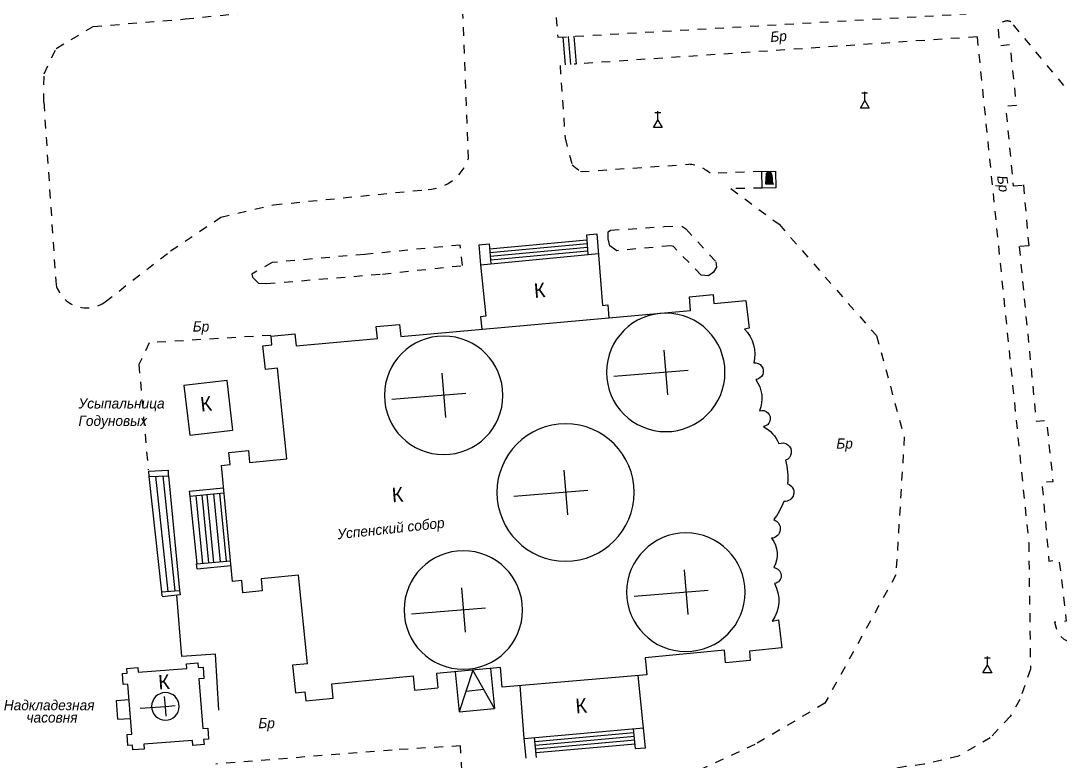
# Model space of a CAD drawing. Header units: metres. Extents: x 2227888 to 2228620, y 529759 to 530801.
# Drawn here: x 2228237.2 to 2228326.2, y 530354 to 530417.5 of the extents above; entities that cross this region are included whole.
import ezdxf

# ---------------------------------------------------------------- set-up
doc = ezdxf.new("R2010")
doc.units = ezdxf.units.M
doc.header["$LTSCALE"] = 0.5
for name, pattern in [('189_3', [3, 1.5, -1.5]), ('22', [3, 2, -1]), ('CONTI', [0])]:
    doc.linetypes.add(name, pattern=pattern)
doc.layers.add('ИИ_ЗДАНИЯ_СООРУЖЕНИЯ_025', color=7, linetype='Continuous', lineweight=25)
for name, color, linetype in [('КУЛЬТ_РИТУАЛ', 252, 'CONTI'), ('ПАМЯТНИКИ', 252, 'CONTI'), ('ТРОТУАРЫ', 252, 'CONTI')]:
    doc.layers.add(name, color=color, linetype=linetype)
doc.layers.get('0').off()
doc.styles.add('БМ431', font='', dxfattribs={"height": 0.875})
doc.styles.add('рубленый', font='', dxfattribs={"height": 1})
doc.styles.get('БМ431').set_extended_font_data('Bm431', italic=True)
doc.styles.get('рубленый').set_extended_font_data('P131')
doc.linetypes.add('280', pattern='A,2,[9,GUGK.shx,S=0.25,R=0,X=0,Y=0.5],2,0', length=4)
doc.linetypes.add('84a_2', pattern='A,0.001,[5,GUGK.shx,S=0.9,R=225,X=0,Y=0],0.5,[5,GUGK.shx,S=0.4,R=225,X=0,Y=0],0.5', length=1.001)

# ---------------------------------------------------------------- blocks, each defined once
blk = doc.blocks.new('g069_1')
at = {"color": 0}
for p, q in [((-0.25, 1.3), (0.25, 1.3)), ((0, 0.65), (0, 1.4)), ((-0.375, 0), (0, 0.65)), ((0.375, 0), (-0.375, 0)), ((0, 0.65), (0.375, 0))]:
    blk.add_line(p, q, dxfattribs=at)
blk = doc.blocks.new('g067_1')
at = {"linetype": 'Continuous'}
for p, q in [((-0.281, 0.411), (0.2, 0.892)), ((-0.281, 0.409), (0.201, 0.891)), ((-0.28, 0.426), (0.194, 0.9)), ((-0.28, 0.424), (0.195, 0.899)), ((-0.28, 0.423), (0.196, 0.898)), ((-0.28, 0.421), (0.197, 0.897)), ((-0.28, 0.419), (0.197, 0.896)), ((-0.28, 0.417), (0.198, 0.895)), ((-0.28, 0.415), (0.199, 0.894)), ((-0.28, 0.413), (0.199, 0.893)), ((-0.279, 0.441), (0.188, 0.908)), ((-0.279, 0.44), (0.189, 0.907)), ((-0.279, 0.438), (0.19, 0.906)), ((-0.279, 0.436), (0.191, 0.905)), ((-0.279, 0.434), (0.191, 0.904)), ((-0.279, 0.432), (0.192, 0.903)), ((-0.279, 0.43), (0.193, 0.902)), ((-0.279, 0.428), (0.194, 0.901)), ((-0.278, 0.457), (0.182, 0.916)), ((-0.278, 0.455), (0.183, 0.915)), ((-0.278, 0.453), (0.184, 0.914)), ((-0.278, 0.451), (0.184, 0.913)), ((-0.278, 0.449), (0.185, 0.912)), ((-0.278, 0.447), (0.186, 0.911)), ((-0.278, 0.445), (0.187, 0.91)), ((-0.278, 0.443), (0.188, 0.909)), ((-0.277, 0.472), (0.175, 0.924)), ((-0.277, 0.47), (0.176, 0.923)), ((-0.277, 0.468), (0.177, 0.922)), ((-0.277, 0.466), (0.178, 0.921)), ((-0.277, 0.464), (0.179, 0.92)), ((-0.277, 0.462), (0.179, 0.919)), ((-0.277, 0.46), (0.18, 0.918)), ((-0.277, 0.458), (0.181, 0.917)), ((-0.276, 0.487), (0.168, 0.931)), ((-0.276, 0.485), (0.169, 0.93)), ((-0.276, 0.483), (0.17, 0.929)), ((-0.276, 0.481), (0.171, 0.928)), ((-0.276, 0.479), (0.172, 0.927)), ((-0.276, 0.477), (0.173, 0.926)), ((-0.276, 0.476), (0.174, 0.925)), ((-0.276, 0.474), (0.174, 0.924)), ((-0.275, 0.502), (0.161, 0.938)), ((-0.275, 0.5), (0.162, 0.937)), ((-0.275, 0.498), (0.163, 0.936)), ((-0.275, 0.496), (0.164, 0.935)), ((-0.275, 0.494), (0.165, 0.934)), ((-0.275, 0.493), (0.166, 0.933)), ((-0.275, 0.491), (0.166, 0.932)), ((-0.275, 0.489), (0.167, 0.932)), ((-0.274, 0.517), (0.154, 0.944)), ((-0.274, 0.515), (0.154, 0.943)), ((-0.274, 0.513), (0.155, 0.943)), ((-0.274, 0.512), (0.156, 0.942)), ((-0.274, 0.51), (0.157, 0.941)), ((-0.274, 0.508), (0.158, 0.94)), ((-0.274, 0.506), (0.159, 0.939)), ((-0.274, 0.504), (0.16, 0.938)), ((-0.273, 0.532), (0.146, 0.951)), ((-0.273, 0.53), (0.147, 0.95)), ((-0.273, 0.529), (0.148, 0.949)), ((-0.273, 0.527), (0.149, 0.948)), ((-0.273, 0.525), (0.15, 0.947)), ((-0.273, 0.523), (0.151, 0.947)), ((-0.273, 0.521), (0.152, 0.946)), ((-0.273, 0.519), (0.153, 0.945)), ((-0.272, 0.548), (0.138, 0.957)), ((-0.272, 0.546), (0.139, 0.956)), ((-0.272, 0.544), (0.14, 0.955)), ((-0.272, 0.542), (0.141, 0.954)), ((-0.272, 0.54), (0.142, 0.954)), ((-0.272, 0.538), (0.143, 0.953)), ((-0.272, 0.536), (0.144, 0.952)), ((-0.272, 0.534), (0.145, 0.951)), ((-0.271, 0.561), (0.13, 0.962)), ((-0.271, 0.559), (0.131, 0.961)), ((-0.271, 0.557), (0.132, 0.96)), ((-0.271, 0.555), (0.133, 0.96)), ((-0.271, 0.553), (0.134, 0.959)), ((-0.271, 0.551), (0.136, 0.958)), ((-0.271, 0.549), (0.137, 0.957)), ((-0.27, 0.576), (0.122, 0.967)), ((-0.27, 0.574), (0.123, 0.966)), ((-0.27, 0.572), (0.124, 0.966)), ((-0.27, 0.57), (0.125, 0.965)), ((-0.27, 0.568), (0.126, 0.964)), ((-0.27, 0.566), (0.127, 0.964)), ((-0.27, 0.565), (0.128, 0.963)), ((-0.27, 0.563), (0.129, 0.962)), ((-0.269, 0.591), (0.113, 0.972)), ((-0.269, 0.589), (0.114, 0.972)), ((-0.269, 0.587), (0.115, 0.971)), ((-0.269, 0.585), (0.116, 0.97)), ((-0.269, 0.583), (0.117, 0.97)), ((-0.269, 0.582), (0.118, 0.969)), ((-0.269, 0.58), (0.119, 0.968)), ((-0.269, 0.578), (0.12, 0.968)), ((-0.268, 0.606), (0.103, 0.977)), ((-0.268, 0.604), (0.105, 0.977)), ((-0.268, 0.602), (0.106, 0.976)), ((-0.268, 0.601), (0.107, 0.975)), ((-0.268, 0.599), (0.108, 0.975)), ((-0.268, 0.597), (0.109, 0.974)), ((-0.268, 0.595), (0.11, 0.974)), ((-0.268, 0.593), (0.111, 0.973)), ((-0.267, 0.621), (0.094, 0.982)), ((-0.267, 0.619), (0.095, 0.981)), ((-0.267, 0.618), (0.096, 0.981)), ((-0.267, 0.616), (0.097, 0.98)), ((-0.267, 0.614), (0.099, 0.979)), ((-0.267, 0.612), (0.1, 0.979)), ((-0.267, 0.61), (0.101, 0.978)), ((-0.267, 0.608), (0.102, 0.978)), ((-0.266, 0.637), (0.084, 0.986)), ((-0.266, 0.635), (0.085, 0.985)), ((-0.266, 0.633), (0.086, 0.985)), ((-0.266, 0.631), (0.088, 0.984)), ((-0.266, 0.629), (0.089, 0.984)), ((-0.266, 0.627), (0.09, 0.983)), ((-0.266, 0.625), (0.091, 0.983)), ((-0.266, 0.623), (0.092, 0.982)), ((-0.265, 0.652), (0.073, 0.99)), ((-0.265, 0.65), (0.075, 0.989)), ((-0.265, 0.648), (0.076, 0.989)), ((-0.265, 0.646), (0.077, 0.988)), ((-0.265, 0.644), (0.079, 0.988)), ((-0.265, 0.642), (0.08, 0.987)), ((-0.265, 0.64), (0.081, 0.987)), ((-0.265, 0.638), (0.082, 0.986)), ((-0.264, 0.667), (0.063, 0.993)), ((-0.264, 0.665), (0.064, 0.993)), ((-0.264, 0.663), (0.065, 0.992)), ((-0.264, 0.661), (0.067, 0.992)), ((-0.264, 0.659), (0.068, 0.991)), ((-0.264, 0.657), (0.069, 0.991)), ((-0.264, 0.655), (0.071, 0.991)), ((-0.264, 0.654), (0.072, 0.99)), ((-0.263, 0.682), (0.052, 0.996)), ((-0.263, 0.68), (0.053, 0.996)), ((-0.263, 0.678), (0.054, 0.995)), ((-0.263, 0.676), (0.056, 0.995)), ((-0.263, 0.674), (0.057, 0.995)), ((-0.263, 0.673), (0.059, 0.994)), ((-0.263, 0.671), (0.06, 0.994)), ((-0.263, 0.669), (0.061, 0.993)), ((-0.262, 0.697), (0.04, 0.999)), ((-0.262, 0.695), (0.041, 0.998)), ((-0.262, 0.693), (0.043, 0.998)), ((-0.262, 0.691), (0.044, 0.998)), ((-0.262, 0.69), (0.046, 0.997)), ((-0.262, 0.688), (0.047, 0.997)), ((-0.262, 0.686), (0.049, 0.997)), ((-0.262, 0.684), (0.05, 0.996)), ((-0.261, 0.712), (0.028, 1.001)), ((-0.261, 0.71), (0.029, 1)), ((-0.261, 0.709), (0.031, 1)), ((-0.261, 0.707), (0.032, 1)), ((-0.261, 0.705), (0.034, 1)), ((-0.261, 0.703), (0.035, 0.999)), ((-0.261, 0.701), (0.037, 0.999)), ((-0.261, 0.699), (0.038, 0.999)), ((-0.26, 0.727), (0.015, 1.002)), ((-0.26, 0.726), (0.017, 1.002)), ((-0.26, 0.724), (0.018, 1.002)), ((-0.26, 0.722), (0.02, 1.002)), ((-0.26, 0.72), (0.022, 1.001)), ((-0.26, 0.718), (0.023, 1.001)), ((-0.26, 0.716), (0.025, 1.001)), ((-0.26, 0.714), (0.026, 1.001)), ((-0.259, 0.743), (0.002, 1.003)), ((-0.259, 0.741), (0.004, 1.003)), ((-0.259, 0.739), (0.005, 1.003)), ((-0.259, 0.737), (0.007, 1.003)), ((-0.259, 0.735), (0.009, 1.003)), ((-0.259, 0.733), (0.01, 1.003)), ((-0.259, 0.731), (0.012, 1.002)), ((-0.259, 0.729), (0.014, 1.002)), ((-0.258, 0.765), (-0.019, 1.003)), ((-0.258, 0.763), (-0.018, 1.003)), ((-0.258, 0.761), (-0.016, 1.003)), ((-0.258, 0.759), (-0.014, 1.003)), ((-0.258, 0.757), (-0.012, 1.003)), ((-0.258, 0.756), (-0.01, 1.003)), ((-0.258, 0.754), (-0.008, 1.003)), ((-0.258, 0.752), (-0.007, 1.003)), ((-0.258, 0.75), (-0.005, 1.003)), ((-0.258, 0.748), (-0.003, 1.003)), ((-0.258, 0.746), (-0.001, 1.003)), ((-0.258, 0.744), (0, 1.003)), ((-0.257, 0.77), (-0.025, 1.003)), ((-0.257, 0.769), (-0.023, 1.003)), ((-0.257, 0.767), (-0.021, 1.003)), ((-0.257, 0.778), (-0.033, 1.002)), ((-0.257, 0.776), (-0.031, 1.002)), ((-0.257, 0.774), (-0.029, 1.002)), ((-0.257, 0.772), (-0.027, 1.002)), ((-0.256, 0.782), (-0.037, 1.002)), ((-0.256, 0.78), (-0.035, 1.002)), ((-0.256, 0.786), (-0.041, 1.001)), ((-0.256, 0.784), (-0.039, 1.001)), ((-0.255, 0.788), (-0.043, 1.001)), ((-0.255, 0.792), (-0.047, 1)), ((-0.255, 0.79), (-0.045, 1)), ((-0.254, 0.794), (-0.049, 1)), ((-0.254, 0.799), (-0.053, 0.999)), ((-0.254, 0.797), (-0.051, 0.999)), ((-0.253, 0.801), (-0.055, 0.999)), ((-0.253, 0.803), (-0.058, 0.998)), ((-0.252, 0.805), (-0.06, 0.998)), ((-0.252, 0.808), (-0.062, 0.997)), ((-0.251, 0.81), (-0.064, 0.997)), ((-0.251, 0.812), (-0.067, 0.996)), ((-0.25, 0.815), (-0.069, 0.996)), ((-0.25, 0.817), (-0.072, 0.995)), ((-0.249, 0.819), (-0.074, 0.994)), ((-0.248, 0.822), (-0.076, 0.994)), ((-0.247, 0.824), (-0.079, 0.993)), ((-0.247, 0.827), (-0.081, 0.992)), ((-0.246, 0.829), (-0.084, 0.991)), ((-0.245, 0.832), (-0.087, 0.99)), ((-0.244, 0.835), (-0.089, 0.99)), ((-0.243, 0.837), (-0.092, 0.989)), ((-0.242, 0.84), (-0.095, 0.988)), ((-0.241, 0.843), (-0.098, 0.987)), ((-0.24, 0.846), (-0.101, 0.985)), ((-0.239, 0.849), (-0.104, 0.984)), ((-0.237, 0.852), (-0.107, 0.983)), ((-0.236, 0.855), (-0.11, 0.981)), ((-0.235, 0.858), (-0.113, 0.98)), ((-0.233, 0.862), (-0.116, 0.978)), ((-0.231, 0.865), (-0.12, 0.977)), ((-0.229, 0.869), (-0.123, 0.975)), ((-0.227, 0.873), (-0.127, 0.973)), ((-0.225, 0.877), (-0.131, 0.971)), ((-0.223, 0.881), (-0.135, 0.968)), ((-0.22, 0.885), (-0.14, 0.965)), ((-0.217, 0.89), (-0.145, 0.962)), ((-0.213, 0.896), (-0.15, 0.959)), ((-0.209, 0.902), (-0.157, 0.954)), ((-0.203, 0.91), (-0.164, 0.948)), ((-0.192, 0.922), (-0.177, 0.938)), ((-0.308, 0.006), (0.255, 0.568)), ((-0.308, 0.004), (0.255, 0.566)), ((-0.307, 0.021), (0.254, 0.581)), ((-0.307, 0.019), (0.254, 0.58)), ((-0.307, 0.017), (0.254, 0.578)), ((-0.307, 0.015), (0.254, 0.576)), ((-0.307, 0.013), (0.254, 0.575)), ((-0.307, 0.011), (0.254, 0.573)), ((-0.307, 0.01), (0.254, 0.571)), ((-0.307, 0.008), (0.254, 0.57)), ((-0.307, 0.003), (0.255, 0.565)), ((-0.306, 0.036), (0.253, 0.595)), ((-0.306, 0.034), (0.253, 0.593)), ((-0.306, 0.032), (0.253, 0.591)), ((-0.306, 0.03), (0.253, 0.59)), ((-0.306, 0.029), (0.253, 0.588)), ((-0.306, 0.027), (0.253, 0.586)), ((-0.306, 0.025), (0.253, 0.585)), ((-0.306, 0.023), (0.254, 0.583)), ((-0.305, 0.051), (0.252, 0.608)), ((-0.305, 0.049), (0.252, 0.606)), ((-0.305, 0.047), (0.252, 0.604)), ((-0.305, 0.046), (0.252, 0.603)), ((-0.305, 0.044), (0.252, 0.601)), ((-0.305, 0.042), (0.252, 0.599)), ((-0.305, 0.04), (0.253, 0.598)), ((-0.305, 0.038), (0.253, 0.596)), ((-0.305, 0.003), (0.255, 0.563)), ((-0.304, 0.066), (0.251, 0.621)), ((-0.304, 0.065), (0.251, 0.619)), ((-0.304, 0.063), (0.251, 0.618)), ((-0.304, 0.061), (0.251, 0.616)), ((-0.304, 0.059), (0.251, 0.614)), ((-0.304, 0.057), (0.252, 0.613)), ((-0.304, 0.055), (0.252, 0.611)), ((-0.304, 0.053), (0.252, 0.609)), ((-0.303, 0.082), (0.25, 0.634)), ((-0.303, 0.08), (0.25, 0.633)), ((-0.303, 0.078), (0.25, 0.631)), ((-0.303, 0.076), (0.25, 0.629)), ((-0.303, 0.074), (0.251, 0.628)), ((-0.303, 0.072), (0.251, 0.626)), ((-0.303, 0.07), (0.251, 0.624)), ((-0.303, 0.068), (0.251, 0.623)), ((-0.303, 0.003), (0.255, 0.561)), ((-0.302, 0.097), (0.249, 0.648)), ((-0.302, 0.095), (0.249, 0.646)), ((-0.302, 0.093), (0.249, 0.644)), ((-0.302, 0.091), (0.25, 0.643)), ((-0.302, 0.089), (0.25, 0.641)), ((-0.302, 0.087), (0.25, 0.639)), ((-0.302, 0.085), (0.25, 0.638)), ((-0.302, 0.083), (0.25, 0.636)), ((-0.301, 0.112), (0.248, 0.661)), ((-0.301, 0.11), (0.248, 0.659)), ((-0.301, 0.108), (0.249, 0.657)), ((-0.301, 0.106), (0.249, 0.656)), ((-0.301, 0.104), (0.249, 0.654)), ((-0.301, 0.102), (0.249, 0.653)), ((-0.301, 0.101), (0.249, 0.651)), ((-0.301, 0.099), (0.249, 0.649)), ((-0.301, 0.003), (0.255, 0.56)), ((-0.3, 0.127), (0.247, 0.674)), ((-0.3, 0.125), (0.248, 0.672)), ((-0.3, 0.123), (0.248, 0.671)), ((-0.3, 0.121), (0.248, 0.669)), ((-0.3, 0.119), (0.248, 0.667)), ((-0.3, 0.118), (0.248, 0.666)), ((-0.3, 0.116), (0.248, 0.664)), ((-0.3, 0.114), (0.248, 0.662)), ((-0.3, 0.003), (0.255, 0.558)), ((-0.299, 0.142), (0.247, 0.687)), ((-0.299, 0.14), (0.247, 0.686)), ((-0.299, 0.138), (0.247, 0.684)), ((-0.299, 0.137), (0.247, 0.682)), ((-0.299, 0.135), (0.247, 0.681)), ((-0.299, 0.133), (0.247, 0.679)), ((-0.299, 0.131), (0.247, 0.677)), ((-0.299, 0.129), (0.247, 0.676)), ((-0.298, 0.157), (0.246, 0.701)), ((-0.298, 0.155), (0.246, 0.699)), ((-0.298, 0.154), (0.246, 0.697)), ((-0.298, 0.152), (0.246, 0.696)), ((-0.298, 0.15), (0.246, 0.694)), ((-0.298, 0.148), (0.246, 0.692)), ((-0.298, 0.146), (0.246, 0.691)), ((-0.298, 0.144), (0.246, 0.689)), ((-0.298, 0.003), (0.255, 0.556)), ((-0.297, 0.172), (0.245, 0.714)), ((-0.297, 0.171), (0.245, 0.712)), ((-0.297, 0.169), (0.245, 0.711)), ((-0.297, 0.167), (0.245, 0.709)), ((-0.297, 0.165), (0.245, 0.707)), ((-0.297, 0.163), (0.245, 0.706)), ((-0.297, 0.161), (0.245, 0.704)), ((-0.297, 0.159), (0.246, 0.702)), ((-0.296, 0.186), (0.244, 0.725)), ((-0.296, 0.184), (0.244, 0.724)), ((-0.296, 0.182), (0.244, 0.722)), ((-0.296, 0.18), (0.244, 0.72)), ((-0.296, 0.178), (0.245, 0.719)), ((-0.296, 0.176), (0.245, 0.717)), ((-0.296, 0.174), (0.245, 0.715)), ((-0.296, 0.003), (0.255, 0.555)), ((-0.295, 0.201), (0.243, 0.739)), ((-0.295, 0.199), (0.243, 0.737)), ((-0.295, 0.197), (0.243, 0.735)), ((-0.295, 0.195), (0.244, 0.734)), ((-0.295, 0.193), (0.244, 0.732)), ((-0.295, 0.191), (0.244, 0.73)), ((-0.295, 0.19), (0.244, 0.729)), ((-0.295, 0.188), (0.244, 0.727)), ((-0.294, 0.216), (0.242, 0.752)), ((-0.294, 0.214), (0.242, 0.75)), ((-0.294, 0.212), (0.243, 0.749)), ((-0.294, 0.21), (0.243, 0.747)), ((-0.294, 0.208), (0.243, 0.745)), ((-0.294, 0.207), (0.243, 0.744)), ((-0.294, 0.205), (0.243, 0.742)), ((-0.294, 0.203), (0.243, 0.74)), ((-0.294, 0.003), (0.256, 0.553)), ((-0.293, 0.231), (0.242, 0.766)), ((-0.293, 0.229), (0.242, 0.764)), ((-0.293, 0.227), (0.242, 0.762)), ((-0.293, 0.226), (0.242, 0.761)), ((-0.293, 0.224), (0.242, 0.759)), ((-0.293, 0.222), (0.242, 0.757)), ((-0.293, 0.22), (0.242, 0.755)), ((-0.293, 0.218), (0.242, 0.754)), ((-0.293, 0.003), (0.256, 0.551)), ((-0.292, 0.246), (0.241, 0.779)), ((-0.292, 0.244), (0.241, 0.777)), ((-0.292, 0.243), (0.241, 0.776)), ((-0.292, 0.241), (0.241, 0.774)), ((-0.292, 0.239), (0.241, 0.772)), ((-0.292, 0.237), (0.242, 0.771)), ((-0.292, 0.235), (0.242, 0.769)), ((-0.292, 0.233), (0.242, 0.767)), ((-0.291, 0.262), (0.239, 0.791)), ((-0.291, 0.26), (0.24, 0.79)), ((-0.291, 0.258), (0.24, 0.788)), ((-0.291, 0.256), (0.24, 0.787)), ((-0.291, 0.254), (0.24, 0.785)), ((-0.291, 0.252), (0.24, 0.784)), ((-0.291, 0.25), (0.241, 0.782)), ((-0.291, 0.248), (0.241, 0.78)), ((-0.291, 0.003), (0.256, 0.55)), ((-0.29, 0.277), (0.237, 0.803)), ((-0.29, 0.275), (0.237, 0.802)), ((-0.29, 0.273), (0.238, 0.8)), ((-0.29, 0.271), (0.238, 0.799)), ((-0.29, 0.269), (0.238, 0.797)), ((-0.29, 0.267), (0.239, 0.796)), ((-0.29, 0.265), (0.239, 0.794)), ((-0.29, 0.263), (0.239, 0.793)), ((-0.289, 0.292), (0.234, 0.815)), ((-0.289, 0.29), (0.235, 0.813)), ((-0.289, 0.288), (0.235, 0.812)), ((-0.289, 0.286), (0.236, 0.811)), ((-0.289, 0.284), (0.236, 0.809)), ((-0.289, 0.282), (0.236, 0.808)), ((-0.289, 0.28), (0.237, 0.806)), ((-0.289, 0.279), (0.237, 0.805)), ((-0.289, 0.003), (0.256, 0.548)), ((-0.288, 0.307), (0.231, 0.826)), ((-0.288, 0.305), (0.232, 0.825)), ((-0.288, 0.303), (0.232, 0.823)), ((-0.288, 0.301), (0.233, 0.822)), ((-0.288, 0.299), (0.233, 0.82)), ((-0.288, 0.297), (0.233, 0.819)), ((-0.288, 0.296), (0.234, 0.818)), ((-0.288, 0.294), (0.234, 0.816)), ((-0.287, 0.322), (0.228, 0.837)), ((-0.287, 0.32), (0.228, 0.835)), ((-0.287, 0.318), (0.229, 0.834)), ((-0.287, 0.316), (0.229, 0.833)), ((-0.287, 0.315), (0.23, 0.831)), ((-0.287, 0.313), (0.23, 0.83)), ((-0.287, 0.311), (0.231, 0.829)), ((-0.287, 0.309), (0.231, 0.827)), ((-0.287, 0.003), (0.256, 0.546)), ((-0.286, 0.337), (0.224, 0.847)), ((-0.286, 0.335), (0.225, 0.846)), ((-0.286, 0.333), (0.225, 0.844)), ((-0.286, 0.332), (0.226, 0.843)), ((-0.286, 0.33), (0.226, 0.842)), ((-0.286, 0.328), (0.226, 0.84)), ((-0.286, 0.326), (0.227, 0.839)), ((-0.286, 0.324), (0.227, 0.838)), ((-0.285, 0.352), (0.22, 0.857)), ((-0.285, 0.351), (0.22, 0.856)), ((-0.285, 0.349), (0.221, 0.854)), ((-0.285, 0.347), (0.221, 0.853)), ((-0.285, 0.345), (0.222, 0.852)), ((-0.285, 0.343), (0.222, 0.851)), ((-0.285, 0.341), (0.223, 0.849)), ((-0.285, 0.339), (0.224, 0.848)), ((-0.285, 0.003), (0.256, 0.545)), ((-0.284, 0.368), (0.215, 0.866)), ((-0.284, 0.366), (0.216, 0.865)), ((-0.284, 0.364), (0.216, 0.864)), ((-0.284, 0.362), (0.217, 0.863)), ((-0.284, 0.36), (0.218, 0.862)), ((-0.284, 0.358), (0.218, 0.86)), ((-0.284, 0.356), (0.219, 0.859)), ((-0.284, 0.354), (0.219, 0.858)), ((-0.284, 0.003), (0.256, 0.543)), ((-0.283, 0.381), (0.211, 0.874)), ((-0.283, 0.379), (0.212, 0.873)), ((-0.283, 0.377), (0.212, 0.872)), ((-0.283, 0.375), (0.213, 0.871)), ((-0.283, 0.373), (0.213, 0.87)), ((-0.283, 0.371), (0.214, 0.869)), ((-0.283, 0.369), (0.215, 0.867)), ((-0.282, 0.396), (0.206, 0.883)), ((-0.282, 0.394), (0.206, 0.882)), ((-0.282, 0.392), (0.207, 0.881)), ((-0.282, 0.39), (0.208, 0.88)), ((-0.282, 0.388), (0.208, 0.879)), ((-0.282, 0.387), (0.209, 0.878)), ((-0.282, 0.385), (0.21, 0.877)), ((-0.282, 0.383), (0.21, 0.875)), ((-0.282, 0.003), (0.256, 0.541)), ((-0.281, 0.407), (0.202, 0.89)), ((-0.281, 0.405), (0.202, 0.889)), ((-0.281, 0.404), (0.203, 0.888)), ((-0.281, 0.402), (0.204, 0.887)), ((-0.281, 0.4), (0.204, 0.885)), ((-0.281, 0.398), (0.205, 0.884)), ((-0.28, 0.003), (0.256, 0.54)), ((-0.278, 0.003), (0.257, 0.538)), ((-0.277, 0.003), (0.257, 0.537)), ((-0.275, 0.003), (0.257, 0.535)), ((-0.273, 0.003), (0.257, 0.533)), ((-0.271, 0.003), (0.257, 0.532)), ((-0.27, 0.003), (0.257, 0.53)), ((-0.268, 0.003), (0.257, 0.528)), ((-0.266, 0.003), (0.257, 0.527)), ((-0.264, 0.003), (0.257, 0.525)), ((-0.262, 0.003), (0.258, 0.523)), ((-0.261, 0.003), (0.258, 0.522)), ((-0.259, 0.003), (0.258, 0.52)), ((-0.257, 0.003), (0.258, 0.518)), ((-0.255, 0.003), (0.258, 0.517)), ((-0.254, 0.003), (0.258, 0.515)), ((-0.252, 0.003), (0.258, 0.513)), ((-0.25, 0.003), (0.258, 0.512)), ((-0.248, 0.003), (0.258, 0.51)), ((-0.247, 0.003), (0.259, 0.508)), ((-0.245, 0.003), (0.259, 0.507)), ((-0.243, 0.003), (0.259, 0.505)), ((-0.241, 0.003), (0.259, 0.503)), ((-0.239, 0.003), (0.259, 0.502)), ((-0.238, 0.003), (0.259, 0.5)), ((-0.236, 0.003), (0.259, 0.498)), ((-0.234, 0.003), (0.259, 0.497)), ((-0.232, 0.003), (0.259, 0.495)), ((-0.231, 0.003), (0.26, 0.493)), ((-0.229, 0.003), (0.26, 0.492)), ((-0.227, 0.003), (0.26, 0.49)), ((-0.225, 0.003), (0.26, 0.488)), ((-0.224, 0.003), (0.26, 0.487)), ((-0.222, 0.003), (0.26, 0.485)), ((-0.22, 0.003), (0.26, 0.483)), ((-0.218, 0.003), (0.26, 0.482)), ((-0.217, 0.003), (0.26, 0.48)), ((-0.215, 0.003), (0.261, 0.479)), ((-0.213, 0.003), (0.261, 0.477)), ((-0.211, 0.003), (0.261, 0.475)), ((-0.209, 0.003), (0.261, 0.474)), ((-0.208, 0.003), (0.261, 0.472)), ((-0.206, 0.003), (0.261, 0.47)), ((-0.204, 0.003), (0.261, 0.469)), ((-0.202, 0.003), (0.261, 0.467)), ((-0.201, 0.003), (0.261, 0.465)), ((-0.199, 0.003), (0.262, 0.464)), ((-0.197, 0.003), (0.262, 0.462)), ((-0.195, 0.003), (0.262, 0.46)), ((-0.194, 0.003), (0.262, 0.459)), ((-0.192, 0.003), (0.262, 0.457)), ((-0.19, 0.003), (0.262, 0.455)), ((-0.188, 0.003), (0.262, 0.454)), ((-0.186, 0.003), (0.262, 0.452)), ((-0.185, 0.003), (0.262, 0.45)), ((-0.183, 0.003), (0.263, 0.449)), ((-0.181, 0.003), (0.263, 0.447)), ((-0.179, 0.003), (0.263, 0.445)), ((-0.178, 0.003), (0.263, 0.444)), ((-0.176, 0.003), (0.263, 0.442)), ((-0.174, 0.003), (0.263, 0.44)), ((-0.172, 0.003), (0.263, 0.439)), ((-0.171, 0.003), (0.263, 0.437)), ((-0.169, 0.003), (0.263, 0.435)), ((-0.167, 0.003), (0.264, 0.434)), ((-0.165, 0.003), (0.264, 0.432)), ((-0.163, 0.003), (0.264, 0.43)), ((-0.162, 0.003), (0.264, 0.429)), ((-0.16, 0.003), (0.264, 0.427)), ((-0.158, 0.003), (0.264, 0.425)), ((-0.156, 0.003), (0.264, 0.424)), ((-0.155, 0.003), (0.264, 0.422)), ((-0.153, 0.003), (0.264, 0.42)), ((-0.151, 0.003), (0.265, 0.419)), ((-0.149, 0.003), (0.265, 0.417)), ((-0.148, 0.003), (0.265, 0.416)), ((-0.146, 0.003), (0.265, 0.414)), ((-0.144, 0.003), (0.265, 0.412)), ((-0.142, 0.003), (0.265, 0.411)), ((-0.141, 0.003), (0.265, 0.409)), ((-0.139, 0.003), (0.265, 0.407)), ((-0.137, 0.003), (0.265, 0.406)), ((-0.135, 0.003), (0.265, 0.404)), ((-0.133, 0.003), (0.266, 0.402)), ((-0.132, 0.003), (0.266, 0.401)), ((-0.13, 0.003), (0.266, 0.399)), ((-0.128, 0.003), (0.266, 0.397)), ((-0.126, 0.003), (0.266, 0.396)), ((-0.125, 0.003), (0.266, 0.394)), ((-0.123, 0.003), (0.266, 0.392)), ((-0.121, 0.003), (0.266, 0.391)), ((-0.119, 0.003), (0.266, 0.389)), ((-0.118, 0.003), (0.267, 0.387)), ((-0.116, 0.003), (0.267, 0.386)), ((-0.114, 0.003), (0.267, 0.384)), ((-0.112, 0.003), (0.267, 0.382)), ((-0.11, 0.003), (0.267, 0.381)), ((-0.109, 0.003), (0.267, 0.379)), ((-0.107, 0.003), (0.267, 0.377)), ((-0.105, 0.003), (0.267, 0.376)), ((-0.103, 0.003), (0.267, 0.374)), ((-0.102, 0.003), (0.268, 0.372)), ((-0.1, 0.003), (0.268, 0.371)), ((-0.098, 0.003), (0.268, 0.369)), ((-0.096, 0.003), (0.268, 0.367)), ((-0.095, 0.003), (0.268, 0.366)), ((-0.093, 0.003), (0.268, 0.364)), ((-0.091, 0.003), (0.268, 0.362)), ((-0.089, 0.003), (0.268, 0.361)), ((-0.087, 0.003), (0.268, 0.359)), ((-0.086, 0.003), (0.269, 0.358)), ((-0.084, 0.003), (0.269, 0.356)), ((-0.082, 0.003), (0.269, 0.354)), ((-0.08, 0.003), (0.269, 0.353)), ((-0.079, 0.003), (0.269, 0.351)), ((-0.077, 0.003), (0.269, 0.349)), ((-0.075, 0.003), (0.269, 0.348)), ((-0.073, 0.003), (0.269, 0.346)), ((-0.072, 0.003), (0.269, 0.344)), ((-0.07, 0.003), (0.27, 0.343)), ((-0.068, 0.003), (0.27, 0.341)), ((-0.066, 0.003), (0.27, 0.339)), ((-0.064, 0.003), (0.27, 0.338)), ((-0.063, 0.003), (0.27, 0.336)), ((-0.061, 0.003), (0.27, 0.334)), ((-0.059, 0.003), (0.27, 0.333)), ((-0.057, 0.003), (0.27, 0.331)), ((-0.056, 0.003), (0.27, 0.329)), ((-0.054, 0.003), (0.271, 0.328)), ((-0.052, 0.003), (0.271, 0.326)), ((-0.05, 0.003), (0.271, 0.324)), ((-0.049, 0.003), (0.271, 0.323)), ((-0.047, 0.003), (0.271, 0.321)), ((-0.045, 0.003), (0.271, 0.319)), ((-0.043, 0.003), (0.271, 0.318)), ((-0.042, 0.003), (0.271, 0.316)), ((-0.04, 0.003), (0.271, 0.314)), ((-0.038, 0.003), (0.272, 0.313)), ((-0.036, 0.003), (0.272, 0.311)), ((-0.034, 0.003), (0.272, 0.309)), ((-0.033, 0.003), (0.272, 0.308)), ((-0.031, 0.003), (0.272, 0.306)), ((-0.029, 0.003), (0.272, 0.304)), ((-0.027, 0.003), (0.272, 0.303)), ((-0.026, 0.003), (0.272, 0.301)), ((-0.024, 0.003), (0.272, 0.3)), ((-0.022, 0.003), (0.273, 0.298)), ((-0.02, 0.003), (0.273, 0.296)), ((-0.019, 0.003), (0.273, 0.295)), ((-0.017, 0.003), (0.273, 0.293)), ((-0.015, 0.003), (0.273, 0.291)), ((-0.013, 0.003), (0.273, 0.29)), ((-0.011, 0.003), (0.273, 0.288)), ((-0.01, 0.003), (0.273, 0.286)), ((-0.008, 0.003), (0.273, 0.285)), ((-0.006, 0.003), (0.274, 0.283)), ((-0.004, 0.003), (0.274, 0.281)), ((-0.003, 0.003), (0.274, 0.28)), ((-0.001, 0.003), (0.274, 0.278)), ((0.001, 0.003), (0.274, 0.276)), ((0.003, 0.003), (0.274, 0.275)), ((0.004, 0.003), (0.274, 0.273)), ((0.006, 0.003), (0.274, 0.271)), ((0.008, 0.003), (0.274, 0.27)), ((0.01, 0.003), (0.275, 0.268)), ((0.012, 0.003), (0.275, 0.266)), ((0.013, 0.003), (0.275, 0.265)), ((0.015, 0.003), (0.275, 0.263)), ((0.017, 0.003), (0.275, 0.261)), ((0.019, 0.003), (0.275, 0.26)), ((0.02, 0.003), (0.275, 0.258)), ((0.022, 0.003), (0.275, 0.256)), ((0.024, 0.003), (0.275, 0.255)), ((0.026, 0.003), (0.276, 0.253)), ((0.027, 0.003), (0.276, 0.251)), ((0.029, 0.003), (0.276, 0.25)), ((0.031, 0.003), (0.276, 0.248)), ((0.033, 0.003), (0.276, 0.246)), ((0.035, 0.003), (0.276, 0.245)), ((0.036, 0.003), (0.276, 0.243)), ((0.038, 0.003), (0.276, 0.242)), ((0.04, 0.003), (0.276, 0.24)), ((0.042, 0.003), (0.277, 0.238)), ((0.043, 0.003), (0.277, 0.237)), ((0.045, 0.003), (0.277, 0.235)), ((0.047, 0.003), (0.277, 0.233)), ((0.049, 0.003), (0.277, 0.232)), ((0.05, 0.003), (0.277, 0.23)), ((0.052, 0.003), (0.277, 0.228)), ((0.054, 0.003), (0.277, 0.227)), ((0.056, 0.003), (0.277, 0.225)), ((0.057, 0.003), (0.278, 0.223)), ((0.059, 0.003), (0.278, 0.222)), ((0.061, 0.003), (0.278, 0.22)), ((0.063, 0.003), (0.278, 0.218)), ((0.065, 0.003), (0.278, 0.217)), ((0.066, 0.003), (0.278, 0.215)), ((0.068, 0.003), (0.278, 0.213)), ((0.07, 0.003), (0.278, 0.212)), ((0.072, 0.003), (0.278, 0.21)), ((0.073, 0.003), (0.279, 0.208)), ((0.075, 0.003), (0.279, 0.207)), ((0.077, 0.003), (0.279, 0.205)), ((0.079, 0.003), (0.279, 0.203)), ((0.08, 0.003), (0.279, 0.202)), ((0.082, 0.003), (0.279, 0.2)), ((0.084, 0.003), (0.279, 0.198)), ((0.086, 0.003), (0.279, 0.197)), ((0.088, 0.003), (0.279, 0.195)), ((0.089, 0.003), (0.28, 0.193)), ((0.091, 0.003), (0.28, 0.192)), ((0.093, 0.003), (0.28, 0.19)), ((0.095, 0.003), (0.28, 0.188)), ((0.096, 0.003), (0.28, 0.187)), ((0.098, 0.003), (0.28, 0.185)), ((0.1, 0.003), (0.28, 0.184)), ((0.102, 0.003), (0.28, 0.182)), ((0.103, 0.003), (0.28, 0.18)), ((0.105, 0.003), (0.281, 0.179)), ((0.107, 0.003), (0.281, 0.177)), ((0.109, 0.003), (0.281, 0.175)), ((0.111, 0.003), (0.281, 0.174)), ((0.112, 0.003), (0.281, 0.172)), ((0.114, 0.003), (0.281, 0.17)), ((0.116, 0.003), (0.281, 0.169)), ((0.118, 0.003), (0.281, 0.167)), ((0.119, 0.003), (0.281, 0.165)), ((0.121, 0.003), (0.282, 0.164)), ((0.123, 0.003), (0.282, 0.162)), ((0.125, 0.003), (0.282, 0.16)), ((0.126, 0.003), (0.282, 0.159)), ((0.128, 0.003), (0.282, 0.157)), ((0.13, 0.003), (0.282, 0.155)), ((0.132, 0.003), (0.282, 0.154)), ((0.133, 0.003), (0.282, 0.152)), ((0.135, 0.003), (0.282, 0.15)), ((0.137, 0.003), (0.283, 0.149)), ((0.139, 0.003), (0.283, 0.147)), ((0.141, 0.003), (0.283, 0.145)), ((0.142, 0.003), (0.283, 0.144)), ((0.144, 0.003), (0.283, 0.142)), ((0.146, 0.003), (0.283, 0.14)), ((0.148, 0.003), (0.283, 0.139)), ((0.149, 0.003), (0.283, 0.137)), ((0.151, 0.003), (0.283, 0.135)), ((0.153, 0.003), (0.284, 0.134)), ((0.155, 0.003), (0.284, 0.132)), ((0.156, 0.003), (0.284, 0.13)), ((0.158, 0.003), (0.284, 0.129)), ((0.16, 0.003), (0.284, 0.127)), ((0.162, 0.003), (0.284, 0.125)), ((0.164, 0.003), (0.284, 0.124)), ((0.165, 0.003), (0.284, 0.122)), ((0.167, 0.003), (0.284, 0.121)), ((0.169, 0.003), (0.284, 0.119)), ((0.171, 0.003), (0.285, 0.117)), ((0.172, 0.003), (0.285, 0.116)), ((0.174, 0.003), (0.285, 0.114)), ((0.176, 0.003), (0.285, 0.112)), ((0.178, 0.003), (0.285, 0.111)), ((0.179, 0.003), (0.285, 0.109)), ((0.181, 0.003), (0.285, 0.107)), ((0.183, 0.003), (0.285, 0.106)), ((0.185, 0.003), (0.285, 0.104)), ((0.187, 0.003), (0.286, 0.102)), ((0.188, 0.003), (0.286, 0.101)), ((0.19, 0.003), (0.286, 0.099)), ((0.192, 0.003), (0.286, 0.097)), ((0.194, 0.003), (0.286, 0.096)), ((0.195, 0.003), (0.286, 0.094)), ((0.197, 0.003), (0.286, 0.092)), ((0.199, 0.003), (0.286, 0.091)), ((0.201, 0.003), (0.286, 0.089)), ((0.202, 0.003), (0.287, 0.087)), ((0.204, 0.003), (0.287, 0.086)), ((0.206, 0.003), (0.287, 0.084)), ((0.208, 0.003), (0.287, 0.082)), ((0.21, 0.003), (0.287, 0.081)), ((0.211, 0.003), (0.287, 0.079)), ((0.213, 0.003), (0.287, 0.077)), ((0.215, 0.003), (0.287, 0.076)), ((0.217, 0.003), (0.287, 0.074)), ((0.218, 0.003), (0.288, 0.072)), ((0.22, 0.003), (0.288, 0.071)), ((0.222, 0.003), (0.288, 0.069)), ((0.224, 0.003), (0.288, 0.067)), ((0.225, 0.003), (0.288, 0.066)), ((0.227, 0.003), (0.288, 0.064)), ((0.229, 0.003), (0.288, 0.063)), ((0.231, 0.003), (0.288, 0.061)), ((0.232, 0.003), (0.288, 0.059)), ((0.234, 0.003), (0.289, 0.058)), ((0.236, 0.003), (0.289, 0.056)), ((0.238, 0.003), (0.289, 0.054)), ((0.24, 0.003), (0.289, 0.053)), ((0.241, 0.003), (0.289, 0.051)), ((0.243, 0.003), (0.289, 0.049)), ((0.245, 0.003), (0.289, 0.048)), ((0.247, 0.003), (0.289, 0.046)), ((0.248, 0.003), (0.289, 0.044)), ((0.25, 0.003), (0.29, 0.043)), ((0.252, 0.003), (0.29, 0.041)), ((0.254, 0.003), (0.29, 0.039)), ((0.255, 0.003), (0.29, 0.038)), ((0.257, 0.003), (0.29, 0.036)), ((0.259, 0.003), (0.29, 0.034)), ((0.261, 0.003), (0.29, 0.033)), ((0.263, 0.003), (0.29, 0.031)), ((0.264, 0.003), (0.29, 0.029)), ((0.266, 0.003), (0.291, 0.028)), ((0.268, 0.003), (0.291, 0.026)), ((0.27, 0.003), (0.291, 0.024)), ((0.271, 0.003), (0.291, 0.023)), ((0.273, 0.003), (0.291, 0.021)), ((0.275, 0.003), (0.291, 0.019)), ((0.277, 0.003), (0.291, 0.018)), ((0.278, 0.003), (0.291, 0.016)), ((0.28, 0.003), (0.291, 0.014)), ((0.282, 0.003), (0.292, 0.013)), ((0.284, 0.003), (0.292, 0.011)), ((0.286, 0.003), (0.292, 0.009)), ((0.287, 0.003), (0.292, 0.008)), ((0.289, 0.003), (0.292, 0.006)), ((0.291, 0.003), (0.292, 0.005))]:
    blk.add_line(p, q, dxfattribs=at)
at = {"color": 0}
for p, q in [((-0.258, 0.753), (-0.308, 0.003)), ((-0.308, 0.003), (0.292, 0.003)), ((0.242, 0.753), (0.292, 0.003)), ((0.292, 0.003), (0.392, 0.003))]:
    blk.add_line(p, q, dxfattribs=at)
blk.add_arc((-0.008, 0.753), 0.25, 0, 180, dxfattribs=at)

msp = doc.modelspace()

# ---------------------------------------------------------------- linework, layer by layer
at = {"layer": 'ИИ_ЗДАНИЯ_СООРУЖЕНИЯ_025', "extrusion": (-2.03036e-17, 5.69296e-17, -1)}
for p, q in [((2228300.66, 530404.562), (2228301.834, 530404.587)), ((2228300.69, 530403.142), (2228300.66, 530404.562)), ((2228301.834, 530404.587), (2228301.864, 530403.167)), ((2228301.864, 530403.167), (2228300.69, 530403.142))]:
    msp.add_line(p, q, dxfattribs=at)
at = {"layer": 'КУЛЬТ_РИТУАЛ', "extrusion": (-2.03036e-17, 5.69296e-17, -1)}
for p, q in [((2228277.327, 530397.931), (2228285.656, 530398.713)), ((2228285.622, 530399.133), (2228285.757, 530397.442)), ((2228286.512, 530399.217), (2228287.016, 530393.095)), ((2228276.402, 530398.267), (2228277.292, 530398.351)), ((2228276.402, 530398.267), (2228276.541, 530396.576)), ((2228277.292, 530398.351), (2228277.428, 530396.66)), ((2228277.353, 530397.613), (2228285.682, 530398.396)), ((2228277.379, 530397.296), (2228285.708, 530398.079)), ((2228277.405, 530396.979), (2228285.735, 530397.761)), ((2228276.541, 530396.576), (2228286.652, 530397.526)), ((2228276.541, 530396.576), (2228277.008, 530392.154)), ((2228287.016, 530393.095), (2228287.467, 530393.137)), ((2228287.467, 530393.137), (2228287.558, 530392.033)), ((2228277.008, 530392.154), (2228276.557, 530392.112)), ((2228276.557, 530392.112), (2228276.668, 530391.057)), ((2228292.273, 530389.259), (2228292.578, 530385.442)), ((2228273.248, 530387.29), (2228273.553, 530383.473)), ((2228294.334, 530387.503), (2228287.986, 530386.996)), ((2228254.836, 530386.654), (2228251.146, 530386.228)), ((2228251.146, 530386.228), (2228251.637, 530381.98)), ((2228255.326, 530382.406), (2228254.836, 530386.654)), ((2228275.309, 530385.534), (2228268.961, 530385.028)), ((2228251.637, 530381.98), (2228255.326, 530382.406)), ((2228283.692, 530378.978), (2228283.997, 530375.161)), ((2228285.753, 530377.221), (2228279.406, 530376.715)), ((2228293.999, 530370.427), (2228294.304, 530366.61)), ((2228274.933, 530368.905), (2228275.237, 530365.088)), ((2228296.06, 530368.671), (2228289.712, 530368.164)), ((2228276.993, 530367.149), (2228270.646, 530366.642)), ((2228277.412, 530361.997), (2228277.759, 530358.56)), ((2228274.383, 530361.701), (2228274.73, 530358.265)), ((2228275.898, 530361.849), (2228274.73, 530358.265)), ((2228277.759, 530358.56), (2228275.898, 530361.849)), ((2228290.696, 530355.203), (2228290.072, 530361.377)), ((2228275.314, 530360.057), (2228276.828, 530360.205)), ((2228280.302, 530355.978), (2228279.949, 530360.523)), ((2228245.366, 530359.238), (2228246.449, 530359.321)), ((2228245.489, 530357.633), (2228245.366, 530359.238)), ((2228274.73, 530358.265), (2228277.759, 530358.56)), ((2228245.489, 530357.633), (2228246.572, 530357.716)), ((2228280.302, 530355.978), (2228290.525, 530356.891)), ((2228289.843, 530355.127), (2228289.669, 530356.814)), ((2228280.473, 530354.29), (2228280.302, 530355.978)), ((2228281.364, 530354.37), (2228281.193, 530356.057)), ((2228281.225, 530355.739), (2228289.704, 530356.497)), ((2228281.257, 530355.422), (2228289.736, 530356.18)), ((2228281.289, 530355.106), (2228289.768, 530355.863)), ((2228281.321, 530354.789), (2228289.8, 530355.546)), ((2228289.843, 530355.127), (2228290.696, 530355.203))]:
    msp.add_line(p, q, dxfattribs=at)
at = {"layer": 'КУЛЬТ_РИТУАЛ', "linetype": 'Continuous', "extrusion": (-2.03036e-17, 5.69296e-17, -1)}
for p, q in [((2228249.554, 530358.741), (2228249.491, 530359.593)), ((2228247.399, 530358.581), (2228249.554, 530358.741)), ((2228249.554, 530358.741), (2228250.407, 530358.804)), ((2228249.617, 530357.888), (2228249.554, 530358.741))]:
    msp.add_line(p, q, dxfattribs=at)
at = {"layer": 'КУЛЬТ_РИТУАЛ', "elevation": 0, "flags": 128}
for points in [[(2228285.622, 530399.133), (2228286.513, 530399.206)], [(2228267.722, 530390.253), (2228267.619, 530391.278), (2228269.611, 530391.456), (2228269.714, 530390.431)], [(2228260.75, 530389.634), (2228267.722, 530390.258)], [(2228263.825, 530360.672), (2228270.792, 530361.351)], [(2228270.793, 530361.344), (2228270.912, 530360.124), (2228272.903, 530360.318)], [(2228272.783, 530361.545), (2228272.902, 530360.325)]]:
    msp.add_lwpolyline(points, dxfattribs=at)
at = {"layer": 'КУЛЬТ_РИТУАЛ', "extrusion": (-2.03036e-17, 5.69296e-17, -1), "elevation": 0}
msp.add_lwpolyline([(-2228269.714, 530390.436), (-2228294.556, 530392.66), (-2228294.461, 530393.82), (-2228296.481, 530394.01), (-2228296.542, 530393.262), (-2228299.294, 530393.52), (-2228299.573, 530391.137), (-2228299.169, 530391.062, 0.261777), (-2228299.959, 530388.161, 1.031663), (-2228300.139, 530386.738, 0.25779), (-2228300.461, 530384.063, 1.08884), (-2228300.792, 530382.708, 0.180941), (-2228302.112, 530381.246, 1.020509), (-2228302.691, 530379.822, 0.086191), (-2228302.861, 530377.799, 0.916841), (-2228302.53, 530376.299, 0.075456), (-2228301.68, 530374.735, 0.810118), (-2228301.487, 530373.138, 0.303443), (-2228301.682, 530370.635, 0.859827), (-2228301.752, 530369.253, 0.282296), (-2228301.547, 530366.046), (-2228302.099, 530366.168), (-2228302.375, 530363.754), (-2228299.592, 530363.481), (-2228299.67, 530362.683), (-2228297.555, 530362.475), (-2228297.449, 530363.551), (-2228290.668, 530362.885), (-2228290.807, 530361.439), (-2228278.411, 530360.393), (-2228278.268, 530362.08), (-2228272.783, 530361.545)], format="xyb", dxfattribs=at)
for points in [[(-2228261.721, 530362.393), (-2228260.954, 530369.989), (-2228257.757, 530369.677), (-2228257.859, 530368.637), (-2228256.197, 530368.475), (-2228256.096, 530369.515), (-2228255.3, 530369.438), (-2228254.35, 530379.382), (-2228255.109, 530379.459), (-2228255.004, 530380.499), (-2228256.665, 530380.666), (-2228256.77, 530379.626), (-2228259.948, 530379.947), (-2228259.165, 530387.702), (-2228258.12, 530387.597), (-2228257.915, 530389.629), (-2228258.681, 530389.706), (-2228258.606, 530390.449), (-2228260.646, 530390.655), (-2228260.75, 530389.631)], [(-2228261.723, 530362.393), (-2228260.46, 530362.27), (-2228260.69, 530359.914), (-2228261.505, 530359.993), (-2228261.58, 530359.221), (-2228263.944, 530359.452), (-2228263.825, 530360.672)]]:
    msp.add_lwpolyline(points, dxfattribs=at)
at = {"layer": 'КУЛЬТ_РИТУАЛ'}
for points, elevation in [([(2228251.58, 530377.17), (2228254.535, 530377.452)], 211.626), ([(2228251.58, 530377.17), (2228251.644, 530376.755)], 211.626), ([(2228251.644, 530376.755), (2228254.575, 530377.035)], 211.626), ([(2228251.644, 530376.755), (2228252.243, 530370.94)], 211.626), ([(2228252.17, 530376.805), (2228252.726, 530370.986)], 211.626), ([(2228252.685, 530376.854), (2228253.241, 530371.035)], 211.626), ([(2228253.109, 530376.895), (2228253.665, 530371.076)], 211.626), ([(2228253.688, 530376.95), (2228254.243, 530371.131)], 211.626), ([(2228254.199, 530376.999), (2228254.755, 530371.18)], 211.626), ([(2228252.274, 530370.528), (2228252.235, 530370.939)], 211.611), ([(2228252.243, 530370.94), (2228255.131, 530371.216)], 211.634), ([(2228252.274, 530370.528), (2228255.17, 530370.805)], 211.611)]:
    msp.add_lwpolyline(points, dxfattribs=dict(at, elevation=elevation))
at = {"layer": 'КУЛЬТ_РИТУАЛ', "extrusion": (-2.03036e-17, 5.69296e-17, -1), "elevation": 0}
msp.add_lwpolyline([(-2228246.269, 530356.34), (-2228246.675, 530356.372), (-2228246.348, 530360.637), (-2228245.942, 530360.605), (-2228245.869, 530361.56), (-2228246.275, 530361.591), (-2228246.244, 530361.995), (-2228247.199, 530362.069), (-2228247.23, 530361.664), (-2228251.405, 530361.984), (-2228251.374, 530362.389), (-2228252.329, 530362.462), (-2228252.36, 530362.058), (-2228252.781, 530362.09), (-2228252.854, 530361.136), (-2228252.433, 530361.103), (-2228252.76, 530356.838), (-2228253.181, 530356.871), (-2228253.254, 530355.923), (-2228252.833, 530355.89), (-2228252.865, 530355.471), (-2228251.91, 530355.398), (-2228251.878, 530355.817), (-2228247.703, 530355.497), (-2228247.735, 530355.077), (-2228246.78, 530355.004), (-2228246.748, 530355.424), (-2228246.342, 530355.392)], close=True, dxfattribs=at)
at = {"layer": 'КУЛЬТ_РИТУАЛ', "extrusion": (-2.03036e-17, 5.69296e-17, -1)}
for centre, radius in [((-2228292.425, 530387.351), 5.076), ((-2228273.4, 530385.382), 5.076), ((-2228283.845, 530377.069), 5.883), ((-2228294.151, 530368.518), 5.076), ((-2228275.085, 530366.997), 5.076)]:
    msp.add_circle(centre, radius, dxfattribs=at)
at = {"layer": 'КУЛЬТ_РИТУАЛ', "linetype": 'Continuous', "extrusion": (-2.03036e-17, 5.69296e-17, -1)}
msp.add_circle((-2228249.554, 530358.741), 1.176, dxfattribs=at)
at = {"layer": 'ПАМЯТНИКИ', "extrusion": (-2.03036e-17, 5.69296e-17, -1)}
for p, q in [((2228300.66, 530404.562), (2228301.834, 530404.587)), ((2228300.69, 530403.142), (2228300.66, 530404.562)), ((2228301.834, 530404.587), (2228301.864, 530403.167)), ((2228301.864, 530403.167), (2228300.69, 530403.142))]:
    msp.add_line(p, q, dxfattribs=at)
at = {"layer": 'ТРОТУАРЫ', "linetype": '189_3'}
msp.add_line((2228275.518, 530405.675), (2228275.045, 530418.039), dxfattribs=at)
at = {"layer": 'ТРОТУАРЫ', "linetype": '189_3', "elevation": 0, "flags": 128}
for points in [[(2228283.171, 530416.053), (2228318.158, 530418.066), (2228318.158, 530418.066), (2228318.213, 530419.441), (2228312.141, 530420.166), (2228302.062, 530420.153), (2228282.891, 530419.454), (2228283.171, 530416.053)], [(2228322.707, 530398.124), (2228324.162, 530383.163), (2228325.042, 530383.249), (2228325.594, 530377.982), (2228324.651, 530377.919), (2228325.252, 530371.181), (2228326.12, 530371.292), (2228326.744, 530366.037), (2228325.719, 530365.946), (2228326.067, 530364.872), (2228326.542, 530364.49), (2228326.803, 530364.343), (2228339.266, 530373.496), (2228340.458, 530382.85), (2228341.53, 530393.15), (2228341.05, 530394.46), (2228322.002, 530417.383)], [(2228300.66, 530404.562), (2228296.217, 530404.407)], [(2228300.69, 530403.142), (2228297.991, 530403.098)]]:
    msp.add_lwpolyline(points, dxfattribs=at)
at = {"layer": 'ТРОТУАРЫ', "linetype": '189_3'}
for points, elevation in [([(2228239.137, 530410.489), (2228239.167, 530412.932), (2228240.195, 530415.107), (2228243.37, 530416.978), (2228251.252, 530417.626), (2228261.023, 530418.63), (2228273.313, 530419.099), (2228274.469, 530418.927), (2228275.045, 530418.039)], 0), ([(2228283.37, 530413.65), (2228283.803, 530407.415), (2228284.395, 530405.134), (2228285.129, 530404.548), (2228294.402, 530405.181)], 212.848), ([(2228297.991, 530403.098), (2228302.137, 530400.038), (2228310.474, 530390.498), (2228312.859, 530381.827), (2228312.144, 530370.003), (2228306.063, 530359.015), (2228300.064, 530355.467), (2228292.53, 530351.99), (2228290.13, 530351.406), (2228290.35, 530350.02)], 212.752), ([(2228322.202, 530403.324), (2228323.068, 530403.408), (2228323.521, 530398.203), (2228322.707, 530398.124)], 212.918), ([(2228292.293, 530399.84), (2228292.293, 530399.84), (2228293.807, 530399.887), (2228294.146, 530399.642), (2228294.146, 530399.642), (2228296.726, 530396.833), (2228296.768, 530396.357), (2228296.527, 530395.95), (2228296.1, 530395.636), (2228295.466, 530395.675), (2228293.087, 530398.127), (2228293.087, 530398.127), (2228292.848, 530398.191), (2228292.848, 530398.191), (2228288.246, 530397.776), (2228287.631, 530398.18), (2228287.498, 530398.796), (2228287.499, 530399.389), (2228287.697, 530399.527), (2228292.293, 530399.84)], 212.666), ([(2228258.697, 530396.764), (2228256.973, 530395.761), (2228257.018, 530395.516), (2228257.527, 530394.988), (2228258.228, 530394.957), (2228258.228, 530394.957), (2228268.152, 530395.779), (2228275.011, 530396.505), (2228274.809, 530398.257), (2228266.632, 530397.462), (2228258.697, 530396.764)], 212.052), ([(2228258.59, 530390.52), (2228248.18, 530389.886), (2228247.28, 530388.028), (2228248.09, 530378.99)], 212.03)]:
    msp.add_lwpolyline(points, dxfattribs=dict(at, elevation=elevation))
at = {"layer": 'ТРОТУАРЫ', "linetype": '189_3', "elevation": 0, "flags": 128}
msp.add_lwpolyline([(2228322.002, 530417.383), (2228322.002, 530417.383), (2228322.002, 530417.383, 0.529197), (2228320.898, 530416.727), (2228320.898, 530416.727), (2228321.032, 530415.347), (2228321.905, 530415.432), (2228322.454, 530410.214), (2228321.54, 530410.125), (2228322.202, 530403.324)], format="xyb", dxfattribs=at)
at = {"layer": 'ТРОТУАРЫ', "lineweight": 25, "elevation": 0}
for points in [[(2228283.597, 530416.081), (2228283.794, 530413.689)], [(2228284.075, 530416.12), (2228284.271, 530413.738)], [(2228284.553, 530416.15), (2228284.749, 530413.768)]]:
    msp.add_lwpolyline(points, dxfattribs=at)
at = {"layer": 'ТРОТУАРЫ', "linetype": '189_3', "extrusion": (-2.03036e-17, 5.69296e-17, -1), "elevation": 0}
for points in [[(-2228319.101, 530416.095), (-2228284.582, 530413.757)], [(-2228319.1, 530416.097), (-2228323.523, 530372.717), (-2228323.672, 530361.934), (-2228322.765, 530359.317), (-2228321.937, 530357.869), (-2228320.228, 530356.052), (-2228317.538, 530354.49)], [(-2228239.137, 530410.489), (-2228240.185, 530394.845)], [(-2228317.529, 530354.487), (-2228314.544, 530353.782), (-2228312.966, 530353.577), (-2228290.347, 530350.025), (-2228290.347, 530350.025)]]:
    msp.add_lwpolyline(points, dxfattribs=at)
at = {"layer": 'ТРОТУАРЫ', "linetype": '189_3'}
for points, elevation in [([(2228272.056, 530403.022), (2228272.056, 530403.022, 0.306869), (2228275.518, 530405.675), (2228275.518, 530405.675)], 216.864), ([(2228294.402, 530405.181), (2228294.402, 530405.181, -0.165956), (2228296.217, 530404.407)], 212.753), ([(2228240.185, 530394.845), (2228240.185, 530394.845), (2228240.185, 530394.845, 0.520653), (2228244.406, 530393.397), (2228249.992, 530397.75), (2228254.299, 530400.646), (2228258.826, 530401.712)], 0)]:
    msp.add_lwpolyline(points, format="xyb", dxfattribs=dict(at, elevation=elevation))
at = {"layer": 'ТРОТУАРЫ', "linetype": '189_3', "lineweight": 25, "elevation": 216.995}
msp.add_lwpolyline([(2228258.826, 530401.712), (2228272.056, 530403.022)], dxfattribs=at)
at = {"layer": 'ТРОТУАРЫ'}
for points, elevation in [([(2228248.121, 530378.892), (2228249.81, 530378.982)], 211.132), ([(2228248.121, 530378.892), (2228248.129, 530378.422), (2228249.835, 530378.497), (2228249.81, 530378.982)], 211.132), ([(2228248.129, 530378.422), (2228249.212, 530368.545)], 211.132), ([(2228248.721, 530378.448), (2228249.777, 530368.594)], 211.132), ([(2228249.346, 530378.476), (2228250.364, 530368.645)], 211.132), ([(2228249.835, 530378.497), (2228250.779, 530368.681)], 211.132), ([(2228249.212, 530368.545), (2228249.257, 530368.198)], 210.919), ([(2228250.779, 530368.681), (2228250.831, 530368.293)], 211.558)]:
    msp.add_lwpolyline(points, dxfattribs=dict(at, elevation=elevation))
at = {"layer": 'ТРОТУАРЫ', "flags": 128}
for points, elevation in [([(2228249.212, 530368.545), (2228250.779, 530368.681)], 210.919), ([(2228250.831, 530368.293), (2228249.266, 530368.117)], 211.558)]:
    msp.add_lwpolyline(points, dxfattribs=dict(at, elevation=elevation))
at = {"layer": 'ТРОТУАРЫ', "linetype": '280'}
msp.add_lwpolyline([(2228254.14, 530358.411), (2228253.855, 530363.22), (2228250.967, 530363.013), (2228250.967, 530363.013), (2228250.967, 530363.013), (2228250.529, 530368.275)], dxfattribs=at)
at = {"layer": 'ТРОТУАРЫ', "linetype": '189_3'}
msp.add_lwpolyline([(2228280.967, 530348.634), (2228280.731, 530350.878), (2228280.731, 530350.878), (2228277.26, 530350.495), (2228276.964, 530353.385), (2228274.968, 530353.221), (2228274.839, 530355.358), (2228274.839, 530355.358), (2228268.98, 530355.003), (2228268.98, 530355.003), (2228268.98, 530355.003), (2228253.867, 530353.797)], dxfattribs=at)

# ---------------------------------------------------------------- block references
at = {"layer": 'КУЛЬТ_РИТУАЛ', "linetype": '280'}
for p in [(2228309.473, 530409.996), (2228291.741, 530408.315), (2228319.98, 530361.61, 211.902)]:
    msp.add_blockref('g069_1', p, dxfattribs=at)
at = {"layer": 'ПАМЯТНИКИ'}
msp.add_blockref('g067_1', (2228301.282, 530403.491), dxfattribs=at)

# ---------------------------------------------------------------- texts
at = {"layer": 'КУЛЬТ_РИТУАЛ', "linetype": '22', "style": 'рубленый'}
for p in [(2228281.184, 530393.725), (2228284.742, 530358.131)]:
    msp.add_text('К', height=1.25, rotation=4.70576, dxfattribs=at).set_placement(p)
at = {"layer": 'КУЛЬТ_РИТУАЛ', "style": 'БМ431'}
for s, p in [('Усыпальница', (2228242.111, 530384.261)), ('Годуновых', (2228242.111, 530382.768)), ('Надкладезная', (2228235.717, 530358.408)), ('часовня', (2228237.656, 530357.355))]:
    msp.add_text(s, height=0.875, dxfattribs=at).set_placement(p)
at = {"layer": 'КУЛЬТ_РИТУАЛ'}
for s, height, rotation, style, p in [('К', 1.25, 6.58404, 'рубленый', (2228252.622, 530383.981)), ('К', 1.25, 4.30978, 'рубленый', (2228269.002, 530376.217)), ('Успенский собор', 0.875, 6.19146, 'БМ431', (2228264.334, 530373.053)), ('К', 1.25, 3.83288, 'рубленый', (2228248.985, 530360.177))]:
    msp.add_text(s, height=height, rotation=rotation, dxfattribs=dict(at, style=style)).set_placement(p)
at = {"layer": 'ТРОТУАРЫ', "linetype": '84a_2', "style": 'БМ431'}
for rotation, p in [(3.78516, (2228301.414, 530415.656)), (277.81528, (2228320.806, 530404.149))]:
    msp.add_text('Бр', height=0.875, rotation=rotation, dxfattribs=at).set_placement(p)
for p in [(2228251.903, 530390.847), (2228307.041, 530380.82), (2228257.526, 530356.872)]:
    msp.add_text('Бр', height=0.875, dxfattribs=at).set_placement(p)

doc.saveas('drawing.dxf')
